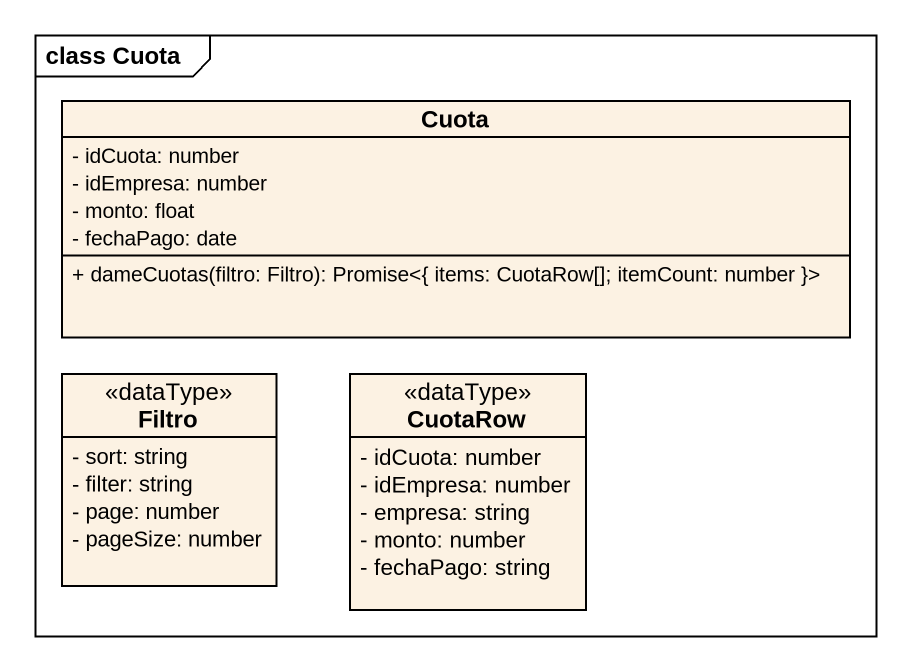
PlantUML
@startuml
mainframe class Cuota
hide circle
hide empty members
skinparam classAttributeIconSize 0
class Cuota {
  - idCuota: number
  - idEmpresa: number
  - monto: float
  - fechaPago: date
  + dameCuotas(filtro: Filtro): Promise<{ items: CuotaRow[]; itemCount: number }>
}
class Filtro <<dataType>> {
  - sort: string
  - filter: string
  - page: number
  - pageSize: number
}
class CuotaRow <<dataType>> {
  - idCuota: number
  - idEmpresa: number
  - empresa: string
  - monto: number
  - fechaPago: string
}
@enduml
